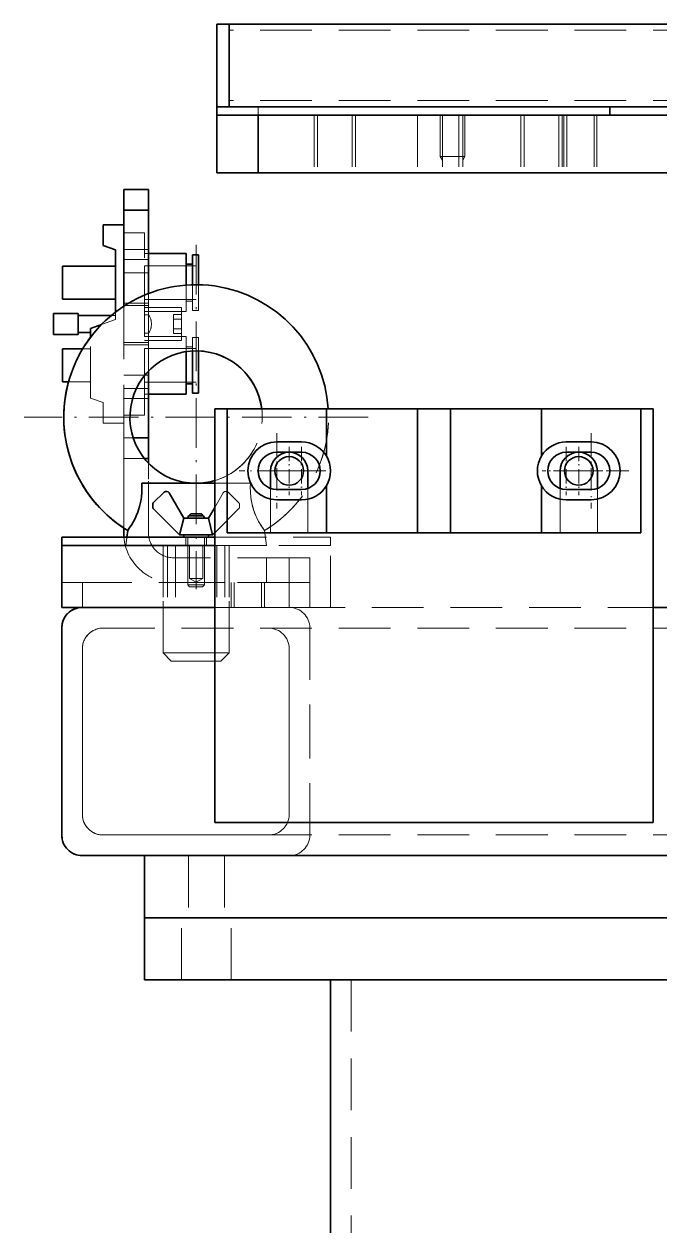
# Model space of a CAD drawing. Header units: millimetres. Extents: x -10155 to 20189, y -25550 to -22580.
# Drawn here: x -9705.3 to -9551.6, y -24887.5 to -24597 of the extents above; entities that cross this region are included whole.
import ezdxf

# ---------------------------------------------------------------- set-up
doc = ezdxf.new("R2010")
doc.units = ezdxf.units.MM
for name, pattern in [('CENTER-HOKUTO', [23, 20, -1, 1, -1]), ('DASHDOT', [18.5, 12, -3, 0.5, -3]), ('HIDDEN-HOKUTO', [3.8, 2.5, -1.3])]:
    doc.linetypes.add(name, pattern=pattern)
doc.layers.add('AM_7', color=2, linetype='CENTER-HOKUTO', lineweight=30)
doc.layers.add('AM_HID', color=1, linetype='HIDDEN-HOKUTO', lineweight=25)

msp = doc.modelspace()

# ---------------------------------------------------------------- linework, layer by layer
at = {"color": 7, "lineweight": 35, "ltscale": 0.075}
for p, q in [((-9658.748, -24597.046), (-9658.748, -24600.046)), ((-9658.748, -24597.046), (-9655.748, -24597.046)), ((-9655.748, -24600.046), (-9655.748, -24597.046)), ((-9655.748, -24597.046), (-9655.748, -24600.046)), ((-9658.748, -24614.046), (-9658.748, -24617.046)), ((-9655.748, -24617.046), (-9655.748, -24614.046)), ((-9655.748, -24614.046), (-9655.748, -24617.046)), ((-9692.248, -24671.595), (-9689.248, -24671.595)), ((-9692.248, -24671.595), (-9689.248, -24671.595)), ((-9692.248, -24671.595), (-9689.248, -24671.595)), ((-9656.248, -24690.046), (-9659.248, -24690.046)), ((-9553.248, -24690.046), (-9556.248, -24690.046))]:
    msp.add_line(p, q, dxfattribs=at)
at = {"color": 7, "lineweight": 35}
for p, q in [((-9505.218, -24597.046), (-9655.748, -24597.046)), ((-9563.748, -24617.046), (-9658.748, -24617.046)), ((-9648.748, -24619.046), (-9242.247, -24619.046)), ((-9563.748, -24617.046), (-9505.218, -24617.046)), ((-9648.748, -24633.046), (-9436.748, -24633.046)), ((-9681.248, -24665.046), (-9681.248, -24642.046)), ((-9675.248, -24662.184), (-9675.248, -24642.046)), ((-9659.248, -24690.046), (-9659.248, -24790.046)), ((-9632.248, -24690.046), (-9656.248, -24690.046)), ((-9656.248, -24720.046), (-9656.248, -24690.046)), ((-9656.248, -24720.046), (-9656.248, -24690.046)), ((-9610.248, -24690.046), (-9632.248, -24690.046)), ((-9610.248, -24720.046), (-9610.248, -24690.046)), ((-9580.248, -24690.046), (-9602.248, -24690.046)), ((-9602.248, -24720.046), (-9602.248, -24690.046)), ((-9556.248, -24690.046), (-9580.248, -24690.046)), ((-9556.248, -24720.046), (-9556.248, -24690.046)), ((-9553.248, -24790.046), (-9553.248, -24690.046)), ((-9696.248, -24721.046), (-9659.248, -24721.046)), ((-9632.248, -24720.046), (-9656.248, -24720.046)), ((-9575.748, -24720.046), (-9636.748, -24720.046)), ((-9610.248, -24720.046), (-9632.248, -24720.046)), ((-9580.248, -24720.046), (-9602.248, -24720.046)), ((-9556.248, -24720.046), (-9580.248, -24720.046)), ((-9659.248, -24723.046), (-9696.248, -24723.046)), ((-9696.248, -24723.046), (-9659.248, -24723.046)), ((-9691.248, -24738.046), (-9659.248, -24738.046)), ((-9553.248, -24738.046), (-9516.248, -24738.046)), ((-9696.248, -24793.046), (-9696.248, -24743.046)), ((-9696.248, -24793.046), (-9696.248, -24743.046)), ((-9696.248, -24743.046), (-9696.248, -24793.046)), ((-9553.248, -24790.046), (-9659.248, -24790.046)), ((-9506.248, -24798.046), (-9676.248, -24798.046)), ((-9676.248, -24813.046), (-9506.248, -24813.046)), ((-9506.248, -24813.046), (-9676.248, -24813.046)), ((-9676.248, -24828.046), (-9506.248, -24828.046)), ((-9631.246, -24828.046), (-9631.246, -24891.046)), ((-9546.246, -24828.046), (-9616.246, -24828.046))]:
    msp.add_line(p, q, dxfattribs=at)
at = {"color": 7, "lineweight": 35, "ltscale": 0.35}
for p, q in [((-9658.748, -24614.046), (-9658.748, -24600.046)), ((-9655.748, -24614.046), (-9655.748, -24600.046)), ((-9655.748, -24614.046), (-9655.748, -24600.046)), ((-9658.748, -24633.046), (-9658.748, -24619.046)), ((-9648.748, -24633.046), (-9648.748, -24619.046))]:
    msp.add_line(p, q, dxfattribs=at)
at = {"color": 7, "lineweight": 35, "ltscale": 0.05}
for p, q in [((-9658.748, -24617.046), (-9658.748, -24619.046)), ((-9563.748, -24617.046), (-9563.748, -24619.046)), ((-9696.248, -24721.046), (-9696.248, -24723.046))]:
    msp.add_line(p, q, dxfattribs=at)
at = {"color": 7, "lineweight": 35, "ltscale": 0.25}
for p, q in [((-9648.748, -24619.046), (-9658.748, -24619.046)), ((-9658.748, -24633.046), (-9648.748, -24633.046))]:
    msp.add_line(p, q, dxfattribs=at)
at = {"color": 7, "lineweight": 35, "ltscale": 0.15}
for p, q in [((-9675.248, -24637.046), (-9681.248, -24637.046)), ((-9675.248, -24642.046), (-9681.248, -24642.046)), ((-9698.248, -24667.045), (-9692.248, -24667.045)), ((-9698.248, -24672.045), (-9692.248, -24672.045)), ((-9698.248, -24672.045), (-9692.248, -24672.045)), ((-9698.248, -24672.045), (-9692.248, -24672.045)), ((-9644.248, -24698.046), (-9638.248, -24698.046)), ((-9574.248, -24698.046), (-9568.248, -24698.046)), ((-9638.248, -24700.546), (-9644.248, -24700.546)), ((-9568.248, -24700.546), (-9574.248, -24700.546)), ((-9644.248, -24709.546), (-9638.248, -24709.546)), ((-9574.248, -24709.546), (-9568.248, -24709.546)), ((-9638.248, -24712.046), (-9644.248, -24712.046)), ((-9568.248, -24712.046), (-9574.248, -24712.046))]:
    msp.add_line(p, q, dxfattribs=at)
at = {"color": 7, "lineweight": 35, "ltscale": 0.125}
for p, q in [((-9681.248, -24637.046), (-9681.248, -24642.046)), ((-9675.248, -24637.046), (-9675.248, -24642.046)), ((-9686.248, -24645.545), (-9681.248, -24645.545)), ((-9686.248, -24650.545), (-9686.248, -24645.545)), ((-9675.248, -24697.046), (-9675.248, -24702.046))]:
    msp.add_line(p, q, dxfattribs=at)
at = {"color": 7, "lineweight": 35, "ltscale": 0.492758}
msp.add_line((-9681.248, -24645.545), (-9681.248, -24665.255), dxfattribs=at)
at = {"color": 7, "lineweight": 35, "ltscale": 0.079797}
msp.add_line((-9683.248, -24651.635), (-9686.248, -24650.545), dxfattribs=at)
at = {"color": 7, "lineweight": 35, "ltscale": 0.375975}
msp.add_line((-9683.248, -24666.674), (-9683.248, -24651.635), dxfattribs=at)
at = {"color": 7, "lineweight": 35, "ltscale": 0.227502}
for p, q in [((-9675.248, -24652.545), (-9666.147, -24652.545)), ((-9675.248, -24686.545), (-9666.147, -24686.545)), ((-9675.248, -24686.545), (-9666.147, -24686.545)), ((-9675.248, -24686.545), (-9666.147, -24686.545)), ((-9675.248, -24686.545), (-9666.147, -24686.545)), ((-9675.248, -24686.545), (-9666.147, -24686.545)), ((-9675.248, -24686.545), (-9666.147, -24686.545)), ((-9675.248, -24686.545), (-9666.147, -24686.545)), ((-9675.248, -24686.545), (-9666.147, -24686.545)), ((-9675.248, -24686.545), (-9666.147, -24686.545)), ((-9675.248, -24686.545), (-9666.147, -24686.545))]:
    msp.add_line(p, q, dxfattribs=at)
at = {"color": 7, "lineweight": 35, "ltscale": 0.175}
for p, q in [((-9666.147, -24659.545), (-9666.147, -24652.545)), ((-9666.147, -24686.545), (-9666.147, -24679.545))]:
    msp.add_line(p, q, dxfattribs=at)
at = {"color": 7, "lineweight": 35, "ltscale": 0.16875}
for p, q in [((-9664.647, -24652.795), (-9664.647, -24659.545)), ((-9663.147, -24659.545), (-9663.147, -24652.795)), ((-9664.647, -24679.545), (-9664.647, -24686.295)), ((-9663.147, -24686.295), (-9663.147, -24679.545))]:
    msp.add_line(p, q, dxfattribs=at)
at = {"color": 7, "lineweight": 35, "ltscale": 0.0375}
for p, q in [((-9664.647, -24652.795), (-9663.147, -24652.795)), ((-9666.147, -24655.045), (-9664.647, -24655.045)), ((-9666.147, -24684.045), (-9664.647, -24684.045)), ((-9666.147, -24684.045), (-9664.647, -24684.045)), ((-9666.147, -24684.045), (-9664.647, -24684.045)), ((-9666.147, -24684.045), (-9664.647, -24684.045)), ((-9666.147, -24684.045), (-9664.647, -24684.045)), ((-9666.147, -24684.045), (-9664.647, -24684.045)), ((-9666.147, -24684.045), (-9664.647, -24684.045)), ((-9666.147, -24684.045), (-9664.647, -24684.045)), ((-9666.147, -24684.045), (-9664.647, -24684.045)), ((-9666.147, -24684.045), (-9664.647, -24684.045)), ((-9664.647, -24686.295), (-9663.147, -24686.295)), ((-9664.647, -24686.295), (-9663.147, -24686.295)), ((-9664.647, -24686.295), (-9663.147, -24686.295)), ((-9664.647, -24686.295), (-9663.147, -24686.295)), ((-9664.647, -24686.295), (-9663.147, -24686.295)), ((-9664.647, -24686.295), (-9663.147, -24686.295)), ((-9664.647, -24686.295), (-9663.147, -24686.295)), ((-9664.647, -24686.295), (-9663.147, -24686.295)), ((-9664.647, -24686.295), (-9663.147, -24686.295)), ((-9664.647, -24686.295), (-9663.147, -24686.295))]:
    msp.add_line(p, q, dxfattribs=at)
at = {"color": 7, "lineweight": 35, "ltscale": 0.1}
for p, q in [((-9696.047, -24659.545), (-9696.047, -24655.545)), ((-9696.047, -24663.545), (-9696.047, -24659.545)), ((-9696.047, -24679.545), (-9696.047, -24675.545)), ((-9696.047, -24683.545), (-9696.047, -24679.545))]:
    msp.add_line(p, q, dxfattribs=at)
at = {"color": 7, "lineweight": 35, "ltscale": 0.319995}
for p, q in [((-9696.047, -24655.545), (-9683.248, -24655.545)), ((-9696.047, -24663.545), (-9683.248, -24663.545)), ((-9696.047, -24663.545), (-9683.248, -24663.545)), ((-9696.047, -24663.545), (-9683.248, -24663.545)), ((-9696.047, -24663.545), (-9683.248, -24663.545)), ((-9696.047, -24663.545), (-9683.248, -24663.545)), ((-9696.047, -24663.545), (-9683.248, -24663.545)), ((-9696.047, -24663.545), (-9683.248, -24663.545)), ((-9696.047, -24663.545), (-9683.248, -24663.545)), ((-9696.047, -24663.545), (-9683.248, -24663.545)), ((-9696.047, -24663.545), (-9683.248, -24663.545))]:
    msp.add_line(p, q, dxfattribs=at)
at = {"color": 7, "lineweight": 35, "ltscale": 0.014786}
msp.add_line((-9666.147, -24660.136), (-9666.147, -24659.545), dxfattribs=at)
at = {"color": 7, "lineweight": 35, "ltscale": 0.012849}
msp.add_line((-9664.647, -24659.545), (-9664.647, -24660.059), dxfattribs=at)
at = {"color": 7, "lineweight": 35, "ltscale": 0.012672}
msp.add_line((-9663.147, -24660.052), (-9663.147, -24659.545), dxfattribs=at)
at = {"color": 7, "lineweight": 35, "ltscale": 0.008105}
msp.add_line((-9680.923, -24665.046), (-9681.248, -24665.046), dxfattribs=at)
at = {"color": 7, "lineweight": 35, "ltscale": 0.005209}
msp.add_line((-9681.248, -24665.255), (-9681.248, -24665.046), dxfattribs=at)
at = {"color": 7, "lineweight": 35, "ltscale": 0.0625}
for p, q in [((-9698.248, -24669.545), (-9698.248, -24667.045)), ((-9692.248, -24667.045), (-9692.248, -24669.545)), ((-9698.248, -24672.045), (-9698.248, -24669.545)), ((-9692.248, -24669.545), (-9692.248, -24672.045))]:
    msp.add_line(p, q, dxfattribs=at)
at = {"color": 7, "lineweight": 35, "ltscale": 0.199402}
msp.add_line((-9692.248, -24667.495), (-9684.271, -24667.495), dxfattribs=at)
at = {"color": 7, "lineweight": 35, "ltscale": 0.069341}
msp.add_line((-9689.248, -24670.635), (-9686.641, -24669.688), dxfattribs=at)
at = {"color": 7, "lineweight": 35, "ltscale": 0.051967}
msp.add_line((-9689.248, -24672.713), (-9689.248, -24670.635), dxfattribs=at)
at = {"color": 7, "lineweight": 35, "ltscale": 0.12207}
msp.add_line((-9696.047, -24675.545), (-9691.165, -24675.545), dxfattribs=at)
at = {"color": 7, "lineweight": 35, "ltscale": 0.082941}
msp.add_line((-9666.147, -24679.545), (-9666.147, -24676.227), dxfattribs=at)
at = {"color": 7, "lineweight": 35, "ltscale": 0.086835}
msp.add_line((-9664.647, -24676.071), (-9664.647, -24679.545), dxfattribs=at)
at = {"color": 7, "lineweight": 35, "ltscale": 0.087187}
msp.add_line((-9663.147, -24679.545), (-9663.147, -24676.057), dxfattribs=at)
at = {"color": 7, "lineweight": 35, "ltscale": 0.036255}
msp.add_line((-9696.047, -24683.545), (-9694.597, -24683.545), dxfattribs=at)
msp.add_line((-9696.047, -24683.545), (-9694.597, -24683.545), dxfattribs=at)
msp.add_line((-9696.047, -24683.545), (-9694.597, -24683.545), dxfattribs=at)
msp.add_line((-9696.047, -24683.545), (-9694.597, -24683.545), dxfattribs=at)
msp.add_line((-9696.047, -24683.545), (-9694.597, -24683.545), dxfattribs=at)
msp.add_line((-9696.047, -24683.545), (-9694.597, -24683.545), dxfattribs=at)
msp.add_line((-9696.047, -24683.545), (-9694.597, -24683.545), dxfattribs=at)
msp.add_line((-9696.047, -24683.545), (-9694.597, -24683.545), dxfattribs=at)
msp.add_line((-9696.047, -24683.545), (-9694.597, -24683.545), dxfattribs=at)
msp.add_line((-9696.047, -24683.545), (-9694.597, -24683.545), dxfattribs=at)
at = {"color": 7, "lineweight": 35, "ltscale": 0.403114}
msp.add_line((-9675.248, -24697.046), (-9675.248, -24680.922), dxfattribs=at)
at = {"color": 7, "lineweight": 35, "ltscale": 0.28486}
for p, q in [((-9632.248, -24701.441), (-9632.248, -24690.046)), ((-9580.248, -24701.441), (-9580.248, -24690.046))]:
    msp.add_line(p, q, dxfattribs=at)
at = {"color": 7, "lineweight": 35, "ltscale": 0.2}
for p, q in [((-9602.248, -24690.046), (-9610.248, -24690.046)), ((-9602.248, -24720.046), (-9610.248, -24720.046))]:
    msp.add_line(p, q, dxfattribs=at)
at = {"color": 7, "lineweight": 35, "ltscale": 0.092456}
msp.add_line((-9675.248, -24697.046), (-9678.946, -24697.046), dxfattribs=at)
at = {"color": 7, "lineweight": 35, "ltscale": 0.024731}
msp.add_line((-9675.248, -24702.046), (-9676.237, -24702.046), dxfattribs=at)
at = {"color": 7, "lineweight": 35, "ltscale": 0.028101}
msp.add_line((-9675.248, -24702.046), (-9675.248, -24703.17), dxfattribs=at)
at = {"color": 7, "lineweight": 35, "ltscale": 0.106065}
for p, q in [((-9645.748, -24705.046), (-9645.748, -24709.289)), ((-9636.748, -24709.289), (-9636.748, -24705.046)), ((-9575.748, -24705.046), (-9575.748, -24709.289)), ((-9566.748, -24709.289), (-9566.748, -24705.046))]:
    msp.add_line(p, q, dxfattribs=at)
at = {"color": 7, "lineweight": 35, "ltscale": 0.440344}
msp.add_line((-9676.861, -24708.046), (-9659.248, -24708.046), dxfattribs=at)
at = {"color": 7, "lineweight": 35, "ltscale": 0.284862}
for p, q in [((-9632.248, -24720.046), (-9632.248, -24708.652)), ((-9580.248, -24720.046), (-9580.248, -24708.652))]:
    msp.add_line(p, q, dxfattribs=at)
at = {"color": 7, "lineweight": 35, "ltscale": 0.091551}
msp.add_line((-9671.501, -24710.207), (-9674.093, -24712.794), dxfattribs=at)
at = {"color": 7, "lineweight": 35, "ltscale": 0.007141}
msp.add_line((-9670.827, -24710.046), (-9671.113, -24710.046), dxfattribs=at)
at = {"color": 7, "lineweight": 35, "ltscale": 0.177303}
msp.add_line((-9666.748, -24716.496), (-9670.293, -24710.354), dxfattribs=at)
at = {"color": 7, "lineweight": 35, "ltscale": 0.015341}
msp.add_line((-9674.248, -24713.165), (-9674.248, -24713.779), dxfattribs=at)
at = {"color": 7, "lineweight": 35, "ltscale": 0.224373}
msp.add_line((-9674.094, -24714.15), (-9667.748, -24720.496), dxfattribs=at)
at = {"color": 7, "lineweight": 35, "ltscale": 0.052502}
msp.add_line((-9662.697, -24715.396), (-9664.797, -24715.396), dxfattribs=at)
at = {"color": 7, "lineweight": 35, "ltscale": 0.075001}
msp.add_line((-9659.248, -24713.898), (-9660.748, -24716.496), dxfattribs=at)
at = {"color": 7, "lineweight": 35, "ltscale": 0.103119}
for p, q in [((-9666.721, -24716.496), (-9667.727, -24720.496)), ((-9659.768, -24720.496), (-9660.774, -24716.496))]:
    msp.add_line(p, q, dxfattribs=at)
at = {"color": 7, "lineweight": 35, "ltscale": 0.000671387}
for p, q in [((-9666.721, -24716.496), (-9666.748, -24716.496)), ((-9660.748, -24716.496), (-9660.774, -24716.496))]:
    msp.add_line(p, q, dxfattribs=at)
at = {"color": 7, "lineweight": 35, "ltscale": 0.148657}
msp.add_line((-9660.774, -24716.496), (-9666.721, -24716.496), dxfattribs=at)
at = {"color": 7, "lineweight": 35, "ltscale": 0.014632}
msp.add_line((-9665.547, -24715.946), (-9665.748, -24716.496), dxfattribs=at)
msp.add_line((-9665.547, -24715.946), (-9665.748, -24716.496), dxfattribs=at)
at = {"color": 7, "lineweight": 35, "ltscale": 0.090002}
msp.add_line((-9661.947, -24715.946), (-9665.547, -24715.946), dxfattribs=at)
at = {"color": 7, "lineweight": 35, "ltscale": 0.014628}
msp.add_line((-9661.748, -24716.496), (-9661.947, -24715.946), dxfattribs=at)
at = {"color": 7, "lineweight": 35, "ltscale": 0.030246}
msp.add_line((-9681.248, -24718.836), (-9681.248, -24720.046), dxfattribs=at)
at = {"color": 7, "lineweight": 35, "ltscale": 0.040219}
msp.add_line((-9680.268, -24719.452), (-9680.481, -24721.046), dxfattribs=at)
at = {"color": 7, "lineweight": 35, "ltscale": 0.000500488}
for p, q in [((-9667.748, -24720.496), (-9667.727, -24720.496)), ((-9659.768, -24720.496), (-9659.748, -24720.496))]:
    msp.add_line(p, q, dxfattribs=at)
at = {"color": 7, "lineweight": 35, "ltscale": 0.198999}
msp.add_line((-9659.768, -24720.496), (-9667.727, -24720.496), dxfattribs=at)
at = {"color": 7, "lineweight": 35, "ltscale": 0.01375}
for p, q in [((-9666.748, -24721.046), (-9666.748, -24720.496)), ((-9666.748, -24721.046), (-9666.748, -24720.496)), ((-9660.748, -24720.496), (-9660.748, -24721.046))]:
    msp.add_line(p, q, dxfattribs=at)
at = {"color": 7, "lineweight": 35, "ltscale": 0.017678}
msp.add_line((-9659.748, -24720.496), (-9659.248, -24719.996), dxfattribs=at)
at = {"color": 7, "lineweight": 35, "ltscale": 0.2625}
for p, q in [((-9645.748, -24720.046), (-9656.248, -24720.046)), ((-9556.248, -24720.046), (-9566.748, -24720.046))]:
    msp.add_line(p, q, dxfattribs=at)
at = {"color": 7, "lineweight": 35, "ltscale": 0.375}
for p, q in [((-9696.248, -24738.046), (-9696.248, -24723.046)), ((-9691.248, -24798.046), (-9676.248, -24798.046)), ((-9676.248, -24798.046), (-9691.248, -24798.046)), ((-9676.248, -24813.046), (-9676.248, -24798.046)), ((-9676.248, -24828.046), (-9676.248, -24813.046))]:
    msp.add_line(p, q, dxfattribs=at)
at = {"color": 7, "lineweight": 35, "ltscale": 0.124854}
msp.add_line((-9691.253, -24738.046), (-9696.248, -24738.046), dxfattribs=at)
at = {"color": 7, "lineweight": 35, "ltscale": 0.109839}
msp.add_line((-9631.246, -24828.046), (-9626.852, -24828.046), dxfattribs=at)
at = {"color": 7, "lineweight": 35, "ltscale": 0.265161}
msp.add_line((-9626.852, -24828.046), (-9616.246, -24828.046), dxfattribs=at)
at = {"color": 7, "lineweight": 35}
msp.add_lwpolyline([(-9680.268, -24719.452), (-9679.899, -24718.932), (-9679.278, -24717.973), (-9678.853, -24717.241), (-9678.437, -24716.434), (-9678.207, -24715.935), (-9677.846, -24715.049), (-9677.651, -24714.495), (-9677.394, -24713.625), (-9677.121, -24712.393), (-9676.972, -24711.386), (-9676.87, -24710.169), (-9676.842, -24708.963), (-9676.861, -24708.046)], dxfattribs=at)
for centre in [(-9641.248, -24705.046), (-9571.248, -24705.046)]:
    msp.add_circle(centre, 3.456, dxfattribs=at)
for centre, radius, start, end in [((-9663.748, -24692.046), 32, 3.58303, 238.9174), ((-9663.748, -24692.046), 32, 142.83212, 148.9576), ((-9663.748, -24692.046), 16, 7.18016, 269.93326), ((-9663.748, -24692.046), 16, 7.18234, 87.85062), ((-9663.748, -24692.046), 32, 164.59309, 236.84747), ((-9644.248, -24705.046), 7, 90, 270), ((-9638.248, -24705.046), 7, 31.00272, 90), ((-9574.248, -24705.046), 7, 90, 148.99728), ((-9568.248, -24705.046), 7, 270, 90), ((-9644.248, -24705.046), 4.5, 90, 270), ((-9641.248, -24705.046), 4.5, 360, 179.99999), ((-9638.248, -24705.046), 4.5, 270, 90), ((-9574.248, -24705.046), 4.5, 90, 270), ((-9571.248, -24705.046), 4.5, 360, 179.99999), ((-9568.248, -24705.046), 4.5, 270, 90), ((-9638.248, -24705.046), 7, 328.99728, 31.00272), ((-9574.248, -24705.046), 7, 148.99728, 211.00272), ((-9663.748, -24692.046), 16, 270.06673, 286.33513), ((-9638.248, -24705.046), 7, 270, 328.99728), ((-9574.248, -24705.046), 7, 211.00272, 270), ((-9673.723, -24713.165), 0.525, 134.93846, 180.00001), ((-9671.113, -24710.596), 0.55, 90, 134.93846), ((-9670.827, -24710.662), 0.616, 30, 90), ((-9673.723, -24713.779), 0.525, 179.99999, 225), ((-9664.797, -24715.946), 0.55, 90, 179.99999), ((-9662.697, -24715.946), 0.55, 0, 90), ((-9669.248, -24720.046), 12, 179.99999, 184.77838), ((-9691.248, -24743.046), 5, 90.00001, 179.99999), ((-9691.248, -24743.046), 5, 89.99999, 179.99999), ((-9691.248, -24743.046), 5, 136.97163, 179.99976), ((-9691.248, -24793.046), 5, 180.00002, 269.99997), ((-9691.248, -24793.046), 5, 179.99999, 270), ((-9691.248, -24793.046), 5, 179.99977, 270.00001)]:
    msp.add_arc(centre, radius, start, end, dxfattribs=at)
at = {"layer": 'AM_7', "color": 2, "linetype": 'DASHDOT', "lineweight": 13}
for p, q in [((-9663.748, -24650.446), (-9663.748, -24733.646)), ((-9622.147, -24692.046), (-9705.348, -24692.046))]:
    msp.add_line(p, q, dxfattribs=at)
at = {"layer": 'AM_7', "color": 2, "linetype": 'DASHDOT', "lineweight": 13, "ltscale": 0.455}
for p, q in [((-9644.248, -24695.946), (-9644.248, -24714.146)), ((-9568.248, -24695.946), (-9568.248, -24714.146))]:
    msp.add_line(p, q, dxfattribs=at)
at = {"layer": 'AM_7', "color": 2, "linetype": 'DASHDOT', "lineweight": 13, "ltscale": 0.2925}
for p, q in [((-9641.248, -24699.196), (-9641.248, -24710.896)), ((-9638.248, -24699.196), (-9638.248, -24710.896)), ((-9574.248, -24699.196), (-9574.248, -24710.896)), ((-9571.248, -24699.196), (-9571.248, -24710.896))]:
    msp.add_line(p, q, dxfattribs=at)
at = {"layer": 'AM_7', "color": 2, "linetype": 'DASHDOT', "lineweight": 13, "ltscale": 0.455005}
for p, q in [((-9635.147, -24705.046), (-9653.348, -24705.046)), ((-9559.147, -24705.046), (-9577.348, -24705.046))]:
    msp.add_line(p, q, dxfattribs=at)
at = {"layer": 'AM_7', "color": 2, "linetype": 'DASHDOT', "lineweight": 13, "ltscale": 0.292505}
for p, q in [((-9635.397, -24705.046), (-9647.098, -24705.046)), ((-9632.397, -24705.046), (-9644.098, -24705.046)), ((-9568.397, -24705.046), (-9580.098, -24705.046)), ((-9565.397, -24705.046), (-9577.098, -24705.046))]:
    msp.add_line(p, q, dxfattribs=at)
at = {"layer": 'AM_HID', "color": 1, "lineweight": 13, "ltscale": 5}
for p, q in [((-8666.748, -24598.546), (-9655.748, -24598.546)), ((-8666.748, -24615.546), (-9655.748, -24615.546)), ((-9658.748, -24617.046), (-9655.748, -24617.046)), ((-9563.748, -24617.046), (-9655.748, -24617.046)), ((-9648.748, -24617.046), (-9648.748, -24633.046)), ((-9635.218, -24619.046), (-9635.218, -24633.046)), ((-9635.218, -24619.046), (-9635.218, -24633.046)), ((-9634.406, -24619.046), (-9634.406, -24633.046)), ((-9634.406, -24619.046), (-9634.406, -24633.046)), ((-9626.03, -24619.046), (-9626.03, -24633.046)), ((-9626.03, -24619.046), (-9626.03, -24633.046)), ((-9625.218, -24619.046), (-9625.218, -24633.046)), ((-9625.218, -24619.046), (-9625.218, -24633.046)), ((-9610.218, -24619.046), (-9610.218, -24633.046)), ((-9610.218, -24619.046), (-9610.218, -24633.046)), ((-9604.748, -24619.046), (-9604.748, -24629.046)), ((-9604.748, -24619.046), (-9604.748, -24629.046)), ((-9604.206, -24619.046), (-9604.206, -24633.046)), ((-9604.206, -24619.046), (-9604.206, -24633.046)), ((-9600.218, -24619.046), (-9600.218, -24633.046)), ((-9600.218, -24619.046), (-9600.218, -24633.046)), ((-9599.289, -24619.046), (-9599.289, -24633.046)), ((-9599.289, -24619.046), (-9599.289, -24633.046)), ((-9598.748, -24619.046), (-9598.748, -24629.046)), ((-9598.748, -24619.046), (-9598.748, -24629.046)), ((-9585.218, -24619.046), (-9585.218, -24633.046)), ((-9585.218, -24619.046), (-9585.218, -24633.046)), ((-9584.406, -24619.046), (-9584.406, -24633.046)), ((-9584.406, -24619.046), (-9584.406, -24633.046)), ((-9576.03, -24619.046), (-9576.03, -24633.046)), ((-9576.03, -24619.046), (-9576.03, -24633.046)), ((-9575.218, -24619.046), (-9575.218, -24633.046)), ((-9575.218, -24619.046), (-9575.218, -24633.046)), ((-9574.839, -24619.046), (-9574.839, -24633.046)), ((-9574.839, -24619.046), (-9574.839, -24633.046)), ((-9574.163, -24619.046), (-9574.163, -24633.046)), ((-9574.163, -24619.046), (-9574.163, -24633.046)), ((-9567.516, -24619.046), (-9567.516, -24633.046)), ((-9567.516, -24619.046), (-9567.516, -24633.046)), ((-9566.839, -24619.046), (-9566.839, -24633.046)), ((-9566.839, -24619.046), (-9566.839, -24633.046)), ((-9563.748, -24619.046), (-9498.748, -24619.046)), ((-9604.206, -24629.984), (-9604.748, -24629.046)), ((-9604.748, -24629.046), (-9599.115, -24629.046)), ((-9604.206, -24629.984), (-9604.748, -24629.046)), ((-9604.38, -24629.046), (-9598.748, -24629.046)), ((-9599.289, -24629.984), (-9598.748, -24629.046)), ((-9599.289, -24629.984), (-9598.748, -24629.046)), ((-9681.248, -24642.046), (-9675.248, -24642.046)), ((-9676.248, -24647.545), (-9681.248, -24647.545)), ((-9676.248, -24691.545), (-9676.248, -24647.545)), ((-9675.248, -24651.546), (-9681.248, -24651.546)), ((-9681.248, -24653.925), (-9675.248, -24653.925)), ((-9681.248, -24653.925), (-9675.248, -24653.925)), ((-9676.248, -24652.545), (-9675.248, -24652.545)), ((-9676.248, -24652.545), (-9666.147, -24652.545)), ((-9676.248, -24652.545), (-9666.147, -24652.545)), ((-9676.248, -24652.545), (-9666.147, -24652.545)), ((-9676.248, -24652.545), (-9666.147, -24652.545)), ((-9676.248, -24652.545), (-9666.147, -24652.545)), ((-9676.248, -24652.545), (-9666.147, -24652.545)), ((-9676.248, -24652.545), (-9666.147, -24652.545)), ((-9676.248, -24652.545), (-9666.147, -24652.545)), ((-9676.248, -24652.545), (-9666.147, -24652.545)), ((-9664.647, -24652.795), (-9663.147, -24652.795)), ((-9664.647, -24652.795), (-9663.147, -24652.795)), ((-9664.647, -24652.795), (-9663.147, -24652.795)), ((-9664.647, -24652.795), (-9663.147, -24652.795)), ((-9664.647, -24652.795), (-9663.147, -24652.795)), ((-9664.647, -24652.795), (-9663.147, -24652.795)), ((-9664.647, -24652.795), (-9663.147, -24652.795)), ((-9664.647, -24652.795), (-9663.147, -24652.795)), ((-9664.647, -24652.795), (-9663.147, -24652.795)), ((-9696.047, -24655.545), (-9683.248, -24655.545)), ((-9696.047, -24655.545), (-9683.248, -24655.545)), ((-9696.047, -24655.545), (-9683.248, -24655.545)), ((-9696.047, -24655.545), (-9683.248, -24655.545)), ((-9696.047, -24655.545), (-9683.248, -24655.545)), ((-9696.047, -24655.545), (-9683.248, -24655.545)), ((-9696.047, -24655.545), (-9683.248, -24655.545)), ((-9696.047, -24655.545), (-9683.248, -24655.545)), ((-9696.047, -24655.545), (-9683.248, -24655.545)), ((-9681.248, -24657.167), (-9675.248, -24657.167)), ((-9681.248, -24657.167), (-9675.248, -24657.167)), ((-9676.248, -24659.545), (-9676.248, -24655.48)), ((-9676.248, -24655.48), (-9663.147, -24655.48)), ((-9676.248, -24655.48), (-9663.147, -24655.48)), ((-9676.248, -24655.48), (-9663.147, -24655.48)), ((-9676.248, -24655.48), (-9663.147, -24655.48)), ((-9676.248, -24655.48), (-9663.147, -24655.48)), ((-9676.248, -24655.48), (-9663.147, -24655.48)), ((-9676.248, -24655.48), (-9663.147, -24655.48)), ((-9676.248, -24655.48), (-9663.147, -24655.48)), ((-9676.248, -24655.48), (-9663.147, -24655.48)), ((-9676.248, -24655.48), (-9663.147, -24655.48)), ((-9666.147, -24655.045), (-9664.647, -24655.045)), ((-9666.147, -24655.045), (-9664.647, -24655.045)), ((-9666.147, -24655.045), (-9664.647, -24655.045)), ((-9666.147, -24655.045), (-9664.647, -24655.045)), ((-9666.147, -24655.045), (-9664.647, -24655.045)), ((-9666.147, -24655.045), (-9664.647, -24655.045)), ((-9666.147, -24655.045), (-9664.647, -24655.045)), ((-9666.147, -24655.045), (-9664.647, -24655.045)), ((-9666.147, -24655.045), (-9664.647, -24655.045)), ((-9676.248, -24663.61), (-9676.248, -24659.545)), ((-9666.147, -24666.545), (-9666.147, -24660.136)), ((-9664.647, -24660.059), (-9664.647, -24666.295)), ((-9663.147, -24666.295), (-9663.147, -24660.052)), ((-9675.248, -24665.046), (-9675.248, -24662.184)), ((-9681.248, -24664.546), (-9675.248, -24664.546)), ((-9681.248, -24664.546), (-9675.248, -24664.546)), ((-9681.248, -24665.255), (-9681.248, -24693.545)), ((-9681.248, -24674.046), (-9681.248, -24665.255)), ((-9675.248, -24665.046), (-9680.923, -24665.046)), ((-9676.248, -24663.61), (-9663.147, -24663.61)), ((-9676.248, -24663.61), (-9663.147, -24663.61)), ((-9676.248, -24663.61), (-9663.147, -24663.61)), ((-9676.248, -24663.61), (-9663.147, -24663.61)), ((-9676.248, -24663.61), (-9663.147, -24663.61)), ((-9676.248, -24663.61), (-9663.147, -24663.61)), ((-9676.248, -24663.61), (-9663.147, -24663.61)), ((-9676.248, -24663.61), (-9663.147, -24663.61)), ((-9676.248, -24663.61), (-9663.147, -24663.61)), ((-9676.248, -24663.61), (-9663.147, -24663.61)), ((-9676.248, -24665.545), (-9667.248, -24665.545)), ((-9676.248, -24665.545), (-9667.248, -24665.545)), ((-9676.248, -24665.545), (-9667.248, -24665.545)), ((-9675.248, -24674.046), (-9675.248, -24665.046)), ((-9667.248, -24669.545), (-9667.248, -24665.545)), ((-9666.147, -24664.045), (-9664.647, -24664.045)), ((-9666.147, -24664.045), (-9664.647, -24664.045)), ((-9666.147, -24664.045), (-9664.647, -24664.045)), ((-9666.147, -24664.045), (-9664.647, -24664.045)), ((-9666.147, -24664.045), (-9664.647, -24664.045)), ((-9666.147, -24664.045), (-9664.647, -24664.045)), ((-9666.147, -24664.045), (-9664.647, -24664.045)), ((-9666.147, -24664.045), (-9664.647, -24664.045)), ((-9666.147, -24664.045), (-9664.647, -24664.045)), ((-9666.147, -24664.045), (-9664.647, -24664.045)), ((-9664.647, -24666.295), (-9663.147, -24666.295)), ((-9664.647, -24666.295), (-9663.147, -24666.295)), ((-9664.647, -24666.295), (-9663.147, -24666.295)), ((-9664.647, -24666.295), (-9663.147, -24666.295)), ((-9664.647, -24666.295), (-9663.147, -24666.295)), ((-9664.647, -24666.295), (-9663.147, -24666.295)), ((-9664.647, -24666.295), (-9663.147, -24666.295)), ((-9664.647, -24666.295), (-9663.147, -24666.295)), ((-9664.647, -24666.295), (-9663.147, -24666.295)), ((-9664.647, -24666.295), (-9663.147, -24666.295)), ((-9698.248, -24667.045), (-9692.248, -24667.045)), ((-9698.248, -24667.045), (-9692.248, -24667.045)), ((-9692.248, -24667.495), (-9683.248, -24667.495)), ((-9692.248, -24667.495), (-9683.248, -24667.495)), ((-9686.641, -24669.688), (-9683.248, -24668.455)), ((-9684.271, -24667.495), (-9683.248, -24667.495)), ((-9683.248, -24668.455), (-9683.248, -24666.674)), ((-9676.248, -24666.545), (-9666.147, -24666.545)), ((-9676.248, -24666.545), (-9666.147, -24666.545)), ((-9676.248, -24666.545), (-9666.147, -24666.545)), ((-9676.248, -24666.545), (-9666.147, -24666.545)), ((-9676.248, -24666.545), (-9666.147, -24666.545)), ((-9676.248, -24666.545), (-9666.147, -24666.545)), ((-9676.248, -24666.545), (-9666.147, -24666.545)), ((-9676.248, -24666.545), (-9666.147, -24666.545)), ((-9676.248, -24666.545), (-9666.147, -24666.545)), ((-9676.248, -24666.545), (-9666.147, -24666.545)), ((-9675.24, -24667.295), (-9676.248, -24667.295)), ((-9675.24, -24667.295), (-9676.248, -24667.295)), ((-9675.24, -24667.295), (-9676.248, -24667.295)), ((-9675.24, -24667.295), (-9676.248, -24667.295)), ((-9675.24, -24667.295), (-9675.24, -24669.545)), ((-9675.24, -24667.295), (-9675.24, -24669.545)), ((-9675.24, -24667.295), (-9675.24, -24669.545)), ((-9675.24, -24667.295), (-9675.24, -24669.545)), ((-9667.248, -24667.235), (-9669.248, -24667.235)), ((-9667.248, -24667.235), (-9669.248, -24667.235)), ((-9669.248, -24668.39), (-9669.248, -24667.235)), ((-9667.248, -24667.235), (-9669.248, -24667.235)), ((-9667.248, -24668.39), (-9669.248, -24668.39)), ((-9667.248, -24668.39), (-9669.248, -24668.39)), ((-9667.248, -24668.39), (-9669.248, -24668.39)), ((-9667.248, -24668.39), (-9669.248, -24668.39)), ((-9669.248, -24670.7), (-9669.248, -24668.39)), ((-9667.248, -24668.39), (-9669.248, -24668.39)), ((-9667.248, -24668.39), (-9669.248, -24668.39)), ((-9675.24, -24671.795), (-9676.248, -24671.795)), ((-9675.24, -24671.795), (-9676.248, -24671.795)), ((-9675.24, -24671.795), (-9676.248, -24671.795)), ((-9675.24, -24671.795), (-9676.248, -24671.795)), ((-9675.24, -24671.794), (-9675.24, -24669.545)), ((-9675.24, -24671.794), (-9675.24, -24669.545)), ((-9675.24, -24671.794), (-9675.24, -24669.545)), ((-9675.24, -24671.794), (-9675.24, -24669.545)), ((-9667.248, -24670.7), (-9669.248, -24670.7)), ((-9667.248, -24670.7), (-9669.248, -24670.7)), ((-9667.248, -24670.7), (-9669.248, -24670.7)), ((-9667.248, -24670.7), (-9669.248, -24670.7)), ((-9669.248, -24671.854), (-9669.248, -24670.7)), ((-9667.248, -24670.7), (-9669.248, -24670.7)), ((-9667.248, -24670.7), (-9669.248, -24670.7)), ((-9667.248, -24671.854), (-9669.248, -24671.854)), ((-9667.248, -24671.854), (-9669.248, -24671.854)), ((-9667.248, -24671.854), (-9669.248, -24671.854)), ((-9667.248, -24673.545), (-9667.248, -24669.545)), ((-9689.248, -24687.455), (-9689.248, -24672.713)), ((-9675.248, -24674.046), (-9681.248, -24674.046)), ((-9681.248, -24697.046), (-9681.248, -24674.046)), ((-9681.248, -24674.546), (-9675.248, -24674.546)), ((-9681.248, -24674.546), (-9675.248, -24674.546)), ((-9676.248, -24672.545), (-9666.147, -24672.545)), ((-9676.248, -24672.545), (-9666.147, -24672.545)), ((-9676.248, -24672.545), (-9666.147, -24672.545)), ((-9676.248, -24672.545), (-9666.147, -24672.545)), ((-9676.248, -24672.545), (-9666.147, -24672.545)), ((-9676.248, -24672.545), (-9666.147, -24672.545)), ((-9676.248, -24672.545), (-9666.147, -24672.545)), ((-9676.248, -24672.545), (-9666.147, -24672.545)), ((-9676.248, -24672.545), (-9666.147, -24672.545)), ((-9676.248, -24672.545), (-9666.147, -24672.545)), ((-9676.248, -24673.545), (-9667.248, -24673.545)), ((-9676.248, -24673.545), (-9667.248, -24673.545)), ((-9676.248, -24673.545), (-9667.248, -24673.545)), ((-9675.248, -24680.922), (-9675.248, -24674.046)), ((-9666.147, -24676.227), (-9666.147, -24672.545)), ((-9666.147, -24675.045), (-9664.647, -24675.045)), ((-9666.147, -24675.045), (-9664.647, -24675.045)), ((-9666.147, -24675.045), (-9664.647, -24675.045)), ((-9666.147, -24675.045), (-9664.647, -24675.045)), ((-9666.147, -24675.045), (-9664.647, -24675.045)), ((-9666.147, -24675.045), (-9664.647, -24675.045)), ((-9666.147, -24675.045), (-9664.647, -24675.045)), ((-9666.147, -24675.045), (-9664.647, -24675.045)), ((-9666.147, -24675.045), (-9664.647, -24675.045)), ((-9666.147, -24675.045), (-9664.647, -24675.045)), ((-9664.647, -24672.795), (-9664.647, -24676.071)), ((-9664.647, -24672.795), (-9663.147, -24672.795)), ((-9664.647, -24672.795), (-9663.147, -24672.795)), ((-9664.647, -24672.795), (-9663.147, -24672.795)), ((-9664.647, -24672.795), (-9663.147, -24672.795)), ((-9664.647, -24672.795), (-9663.147, -24672.795)), ((-9664.647, -24672.795), (-9663.147, -24672.795)), ((-9664.647, -24672.795), (-9663.147, -24672.795)), ((-9664.647, -24672.795), (-9663.147, -24672.795)), ((-9664.647, -24672.795), (-9663.147, -24672.795)), ((-9664.647, -24672.795), (-9663.147, -24672.795)), ((-9663.147, -24676.057), (-9663.147, -24672.795)), ((-9696.047, -24675.545), (-9689.248, -24675.545)), ((-9696.047, -24675.545), (-9689.248, -24675.545)), ((-9696.047, -24675.545), (-9689.248, -24675.545)), ((-9696.047, -24675.545), (-9689.248, -24675.545)), ((-9696.047, -24675.545), (-9689.248, -24675.545)), ((-9696.047, -24675.545), (-9689.248, -24675.545)), ((-9696.047, -24675.545), (-9689.248, -24675.545)), ((-9696.047, -24675.545), (-9689.248, -24675.545)), ((-9696.047, -24675.545), (-9689.248, -24675.545)), ((-9691.165, -24675.545), (-9689.248, -24675.545)), ((-9676.248, -24679.545), (-9676.248, -24675.48)), ((-9676.248, -24675.48), (-9663.147, -24675.48)), ((-9676.248, -24675.48), (-9663.147, -24675.48)), ((-9676.248, -24675.48), (-9663.147, -24675.48)), ((-9676.248, -24675.48), (-9663.147, -24675.48)), ((-9676.248, -24675.48), (-9663.147, -24675.48)), ((-9676.248, -24675.48), (-9663.147, -24675.48)), ((-9676.248, -24675.48), (-9663.147, -24675.48)), ((-9676.248, -24675.48), (-9663.147, -24675.48)), ((-9676.248, -24675.48), (-9663.147, -24675.48)), ((-9676.248, -24675.48), (-9663.147, -24675.48)), ((-9676.248, -24683.61), (-9676.248, -24679.545)), ((-9694.597, -24683.545), (-9689.248, -24683.545)), ((-9694.597, -24683.545), (-9689.248, -24683.545)), ((-9694.597, -24683.545), (-9689.248, -24683.545)), ((-9694.597, -24683.545), (-9689.248, -24683.545)), ((-9694.597, -24683.545), (-9689.248, -24683.545)), ((-9694.597, -24683.545), (-9689.248, -24683.545)), ((-9694.597, -24683.545), (-9689.248, -24683.545)), ((-9694.597, -24683.545), (-9689.248, -24683.545)), ((-9694.597, -24683.545), (-9689.248, -24683.545)), ((-9694.597, -24683.545), (-9689.248, -24683.545)), ((-9681.248, -24681.925), (-9675.248, -24681.925)), ((-9681.248, -24681.925), (-9675.248, -24681.925)), ((-9676.248, -24683.61), (-9663.147, -24683.61)), ((-9676.248, -24683.61), (-9663.147, -24683.61)), ((-9676.248, -24683.61), (-9663.147, -24683.61)), ((-9676.248, -24683.61), (-9663.147, -24683.61)), ((-9676.248, -24683.61), (-9663.147, -24683.61)), ((-9676.248, -24683.61), (-9663.147, -24683.61)), ((-9676.248, -24683.61), (-9663.147, -24683.61)), ((-9676.248, -24683.61), (-9663.147, -24683.61)), ((-9676.248, -24683.61), (-9663.147, -24683.61)), ((-9676.248, -24683.61), (-9663.147, -24683.61)), ((-9681.248, -24685.167), (-9675.248, -24685.167)), ((-9681.248, -24685.167), (-9675.248, -24685.167)), ((-9676.248, -24686.545), (-9675.248, -24686.545)), ((-9676.248, -24686.545), (-9675.248, -24686.545)), ((-9676.248, -24686.545), (-9675.248, -24686.545)), ((-9676.248, -24686.545), (-9675.248, -24686.545)), ((-9676.248, -24686.545), (-9675.248, -24686.545)), ((-9676.248, -24686.545), (-9675.248, -24686.545)), ((-9676.248, -24686.545), (-9675.248, -24686.545)), ((-9676.248, -24686.545), (-9675.248, -24686.545)), ((-9676.248, -24686.545), (-9675.248, -24686.545)), ((-9676.248, -24686.545), (-9675.248, -24686.545)), ((-9686.248, -24688.545), (-9689.248, -24687.455)), ((-9686.248, -24693.545), (-9686.248, -24688.545)), ((-9675.248, -24687.546), (-9681.248, -24687.546)), ((-9681.248, -24691.545), (-9676.248, -24691.545)), ((-9656.248, -24690.046), (-9556.248, -24690.046)), ((-9556.248, -24690.046), (-9556.248, -24720.046)), ((-9681.248, -24693.545), (-9686.248, -24693.545)), ((-9681.248, -24697.046), (-9675.248, -24697.046)), ((-9678.946, -24697.046), (-9681.248, -24697.046)), ((-9681.248, -24702.046), (-9681.248, -24697.046)), ((-9681.248, -24702.046), (-9681.248, -24707.046)), ((-9676.237, -24702.046), (-9681.248, -24702.046)), ((-9675.248, -24703.17), (-9675.248, -24707.046)), ((-9681.248, -24707.046), (-9681.248, -24718.836)), ((-9675.248, -24720.046), (-9675.248, -24707.046)), ((-9659.248, -24708.046), (-9656.556, -24708.046)), ((-9656.556, -24708.046), (-9650.634, -24708.046)), ((-9645.748, -24709.289), (-9645.748, -24720.046)), ((-9636.748, -24720.046), (-9636.748, -24709.289)), ((-9575.748, -24709.289), (-9575.748, -24720.046)), ((-9566.748, -24720.046), (-9566.748, -24709.289)), ((-9657.201, -24710.354), (-9659.248, -24713.898)), ((-9656.382, -24710.046), (-9656.668, -24710.046)), ((-9653.402, -24712.794), (-9655.994, -24710.207)), ((-9659.248, -24719.996), (-9653.401, -24714.15)), ((-9653.248, -24713.779), (-9653.248, -24713.165)), ((-9666.721, -24716.496), (-9667.727, -24720.496)), ((-9666.721, -24716.496), (-9667.727, -24720.496)), ((-9666.721, -24716.496), (-9667.727, -24720.496)), ((-9666.721, -24716.496), (-9667.727, -24720.496)), ((-9666.721, -24716.496), (-9667.727, -24720.496)), ((-9665.547, -24715.946), (-9665.748, -24716.496)), ((-9661.748, -24716.496), (-9661.947, -24715.946)), ((-9661.748, -24716.496), (-9661.947, -24715.946)), ((-9659.768, -24720.496), (-9660.774, -24716.496)), ((-9659.768, -24720.496), (-9660.774, -24716.496)), ((-9659.768, -24720.496), (-9660.774, -24716.496)), ((-9659.768, -24720.496), (-9660.774, -24716.496)), ((-9659.768, -24720.496), (-9660.774, -24716.496)), ((-9680.268, -24719.452), (-9680.748, -24723.046)), ((-9680.481, -24721.046), (-9680.748, -24723.046)), ((-9666.748, -24721.046), (-9666.748, -24720.496)), ((-9660.748, -24721.046), (-9666.748, -24721.046)), ((-9666.248, -24721.046), (-9666.248, -24723.046)), ((-9666.248, -24721.046), (-9666.248, -24723.046)), ((-9665.748, -24732.617), (-9665.748, -24721.046)), ((-9665.748, -24732.617), (-9665.748, -24721.046)), ((-9665.748, -24732.617), (-9665.748, -24721.046)), ((-9661.748, -24721.046), (-9661.748, -24732.617)), ((-9661.748, -24721.046), (-9661.748, -24732.617)), ((-9661.748, -24721.046), (-9661.748, -24732.617)), ((-9661.248, -24721.046), (-9661.248, -24723.046)), ((-9661.248, -24721.046), (-9661.248, -24723.046)), ((-9660.748, -24720.496), (-9660.748, -24721.046)), ((-9660.748, -24720.496), (-9660.748, -24721.046)), ((-9659.248, -24721.046), (-9631.248, -24721.046)), ((-9647.227, -24719.452), (-9646.748, -24723.046)), ((-9647.227, -24719.452), (-9646.748, -24723.046)), ((-9631.248, -24721.046), (-9631.248, -24723.046)), ((-9671.748, -24723.046), (-9671.748, -24738.046)), ((-9671.748, -24723.046), (-9671.748, -24738.046)), ((-9671.748, -24749.046), (-9671.748, -24723.046)), ((-9671.748, -24749.046), (-9671.748, -24723.046)), ((-9670.665, -24723.046), (-9670.665, -24738.046)), ((-9670.665, -24723.046), (-9670.665, -24738.046)), ((-9668.748, -24723.046), (-9668.748, -24738.046)), ((-9668.748, -24723.046), (-9668.748, -24738.046)), ((-9665.748, -24723.046), (-9665.748, -24731.046)), ((-9665.748, -24723.046), (-9665.748, -24731.046)), ((-9665.748, -24723.046), (-9665.748, -24731.046)), ((-9665.748, -24723.046), (-9665.748, -24731.046)), ((-9665.369, -24723.046), (-9665.369, -24731.046)), ((-9665.369, -24723.046), (-9665.369, -24731.046)), ((-9665.369, -24723.046), (-9665.369, -24731.046)), ((-9665.369, -24723.046), (-9665.369, -24731.046)), ((-9662.126, -24723.046), (-9662.126, -24731.046)), ((-9662.126, -24723.046), (-9662.126, -24731.046)), ((-9662.126, -24723.046), (-9662.126, -24731.046)), ((-9662.126, -24723.046), (-9662.126, -24731.046)), ((-9661.748, -24723.046), (-9661.748, -24731.046)), ((-9661.748, -24723.046), (-9661.748, -24731.046)), ((-9661.748, -24723.046), (-9661.748, -24731.046)), ((-9661.748, -24723.046), (-9661.748, -24731.046)), ((-9631.248, -24723.046), (-9659.248, -24723.046)), ((-9659.248, -24723.046), (-9631.248, -24723.046)), ((-9658.748, -24723.046), (-9658.748, -24738.046)), ((-9658.748, -24723.046), (-9658.748, -24738.046)), ((-9656.83, -24723.046), (-9656.83, -24738.046)), ((-9656.83, -24723.046), (-9656.83, -24738.046)), ((-9655.748, -24723.046), (-9655.748, -24738.046)), ((-9655.748, -24723.046), (-9655.748, -24738.046)), ((-9655.748, -24749.046), (-9655.748, -24723.046)), ((-9655.748, -24749.046), (-9655.748, -24723.046)), ((-9631.248, -24738.046), (-9631.248, -24723.046)), ((-9641.248, -24726.046), (-9669.248, -24726.046)), ((-9655.748, -24732.046), (-9655.748, -24726.046)), ((-9655.748, -24732.046), (-9655.748, -24726.046)), ((-9646.748, -24732.046), (-9646.748, -24726.046)), ((-9646.748, -24732.046), (-9646.748, -24726.046)), ((-9641.248, -24726.046), (-9636.248, -24726.046)), ((-9641.248, -24726.046), (-9641.248, -24732.046)), ((-9641.248, -24732.046), (-9641.248, -24726.046)), ((-9636.248, -24726.046), (-9636.248, -24732.046)), ((-9696.248, -24732.046), (-9691.248, -24732.046)), ((-9641.248, -24732.046), (-9691.248, -24732.046)), ((-9691.248, -24738.046), (-9691.248, -24732.046)), ((-9691.248, -24732.046), (-9691.248, -24738.046)), ((-9669.248, -24732.046), (-9641.248, -24732.046)), ((-9661.748, -24732.617), (-9665.748, -24732.617)), ((-9661.748, -24732.617), (-9665.748, -24732.617)), ((-9665.748, -24732.617), (-9665.318, -24733.046)), ((-9661.748, -24732.617), (-9665.748, -24732.617)), ((-9661.748, -24732.617), (-9665.748, -24732.617)), ((-9665.748, -24732.617), (-9665.318, -24733.046)), ((-9661.748, -24732.617), (-9665.748, -24732.617)), ((-9661.748, -24732.617), (-9665.748, -24732.617)), ((-9665.748, -24732.617), (-9665.318, -24733.046)), ((-9665.369, -24731.046), (-9662.325, -24731.046)), ((-9665.369, -24731.046), (-9662.325, -24731.046)), ((-9663.748, -24731.982), (-9665.369, -24731.046)), ((-9663.748, -24731.982), (-9665.369, -24731.046)), ((-9665.369, -24731.046), (-9662.325, -24731.046)), ((-9665.369, -24731.046), (-9662.325, -24731.046)), ((-9663.748, -24731.982), (-9665.369, -24731.046)), ((-9663.748, -24731.982), (-9665.369, -24731.046)), ((-9662.177, -24733.046), (-9665.318, -24733.046)), ((-9665.17, -24731.046), (-9662.126, -24731.046)), ((-9665.17, -24731.046), (-9662.126, -24731.046)), ((-9665.17, -24731.046), (-9662.126, -24731.046)), ((-9665.17, -24731.046), (-9662.126, -24731.046)), ((-9663.748, -24731.982), (-9662.126, -24731.046)), ((-9663.748, -24731.982), (-9662.126, -24731.046)), ((-9663.748, -24731.982), (-9662.126, -24731.046)), ((-9663.748, -24731.982), (-9662.126, -24731.046)), ((-9662.177, -24733.046), (-9661.748, -24732.617)), ((-9662.177, -24733.046), (-9661.748, -24732.617)), ((-9662.177, -24733.046), (-9661.748, -24732.617)), ((-9655.248, -24732.046), (-9655.248, -24738.046)), ((-9655.248, -24732.046), (-9655.248, -24738.046)), ((-9654.571, -24732.046), (-9654.571, -24738.046)), ((-9654.571, -24732.046), (-9654.571, -24738.046)), ((-9647.924, -24732.046), (-9647.924, -24738.046)), ((-9647.924, -24732.046), (-9647.924, -24738.046)), ((-9647.248, -24732.046), (-9647.248, -24738.046)), ((-9647.248, -24732.046), (-9647.248, -24738.046)), ((-9641.248, -24732.046), (-9641.248, -24738.046)), ((-9641.248, -24738.046), (-9641.248, -24732.046)), ((-9641.248, -24732.046), (-9636.248, -24732.046)), ((-9636.248, -24732.046), (-9641.248, -24732.046)), ((-9636.248, -24732.046), (-9636.248, -24738.046)), ((-9631.248, -24738.046), (-9691.253, -24738.046)), ((-9691.248, -24738.046), (-9641.248, -24738.046)), ((-9659.248, -24738.046), (-9553.248, -24738.046)), ((-9686.248, -24743.046), (-8626.248, -24743.046)), ((-9686.248, -24743.046), (-9646.248, -24743.046)), ((-9636.248, -24793.046), (-9636.248, -24743.046)), ((-9636.248, -24743.046), (-9636.248, -24793.046)), ((-9636.248, -24793.046), (-9636.248, -24743.046)), ((-9691.248, -24748.046), (-9691.248, -24788.046)), ((-9691.248, -24788.046), (-9691.248, -24748.046)), ((-9691.248, -24748.046), (-9691.248, -24788.046)), ((-9659.912, -24749.046), (-9671.748, -24749.046)), ((-9669.748, -24751.046), (-9671.748, -24749.046)), ((-9659.912, -24749.046), (-9671.748, -24749.046)), ((-9669.748, -24751.046), (-9671.748, -24749.046)), ((-9666.588, -24749.046), (-9667.583, -24749.046)), ((-9666.588, -24749.046), (-9667.583, -24749.046)), ((-9655.748, -24749.046), (-9666.588, -24749.046)), ((-9655.748, -24749.046), (-9666.588, -24749.046)), ((-9657.748, -24751.046), (-9655.748, -24749.046)), ((-9657.748, -24751.046), (-9655.748, -24749.046)), ((-9641.248, -24788.046), (-9641.248, -24748.046)), ((-9641.248, -24748.046), (-9641.248, -24788.046)), ((-9641.248, -24788.046), (-9641.248, -24748.046)), ((-9660.871, -24751.046), (-9669.748, -24751.046)), ((-9657.748, -24751.046), (-9660.871, -24751.046)), ((-9686.248, -24793.046), (-8626.248, -24793.046)), ((-9646.248, -24793.046), (-9686.248, -24793.046)), ((-9676.248, -24798.046), (-9406.248, -24798.046)), ((-9641.248, -24798.046), (-9676.248, -24798.046)), ((-9665.585, -24798.046), (-9665.585, -24813.046)), ((-9665.585, -24798.046), (-9665.585, -24813.046)), ((-9665.585, -24798.046), (-9665.585, -24813.046)), ((-9665.585, -24798.046), (-9665.585, -24813.046)), ((-9656.91, -24798.046), (-9656.91, -24813.046)), ((-9656.91, -24798.046), (-9656.91, -24813.046)), ((-9656.91, -24798.046), (-9656.91, -24813.046)), ((-9656.91, -24798.046), (-9656.91, -24813.046)), ((-9667.248, -24828.046), (-9667.248, -24813.046)), ((-9667.248, -24828.046), (-9667.248, -24813.046)), ((-9667.248, -24828.046), (-9667.248, -24813.046)), ((-9667.248, -24828.046), (-9667.248, -24813.046)), ((-9655.248, -24828.046), (-9655.248, -24813.046)), ((-9655.248, -24828.046), (-9655.248, -24813.046)), ((-9655.248, -24828.046), (-9655.248, -24813.046)), ((-9655.248, -24828.046), (-9655.248, -24813.046)), ((-9626.246, -24828.046), (-9626.246, -24891.046))]:
    msp.add_line(p, q, dxfattribs=at)
for points in [[(-9680.268, -24719.452), (-9679.899, -24718.932), (-9679.278, -24717.974), (-9678.853, -24717.241), (-9678.437, -24716.434), (-9678.207, -24715.935), (-9677.846, -24715.049), (-9677.651, -24714.495), (-9677.394, -24713.625), (-9677.121, -24712.394), (-9676.972, -24711.386), (-9676.87, -24710.169), (-9676.842, -24708.963), (-9676.861, -24708.046)], [(-9680.268, -24719.452), (-9679.93, -24718.976), (-9679.328, -24718.056), (-9678.914, -24717.35), (-9678.498, -24716.56), (-9678.268, -24716.073), (-9677.899, -24715.189), (-9677.7, -24714.639), (-9677.431, -24713.765), (-9677.145, -24712.527), (-9676.987, -24711.507), (-9676.866, -24710.081), (-9676.843, -24709.181), (-9676.861, -24708.046)], [(-9680.268, -24719.452), (-9679.93, -24718.976), (-9679.328, -24718.055), (-9678.914, -24717.349), (-9678.498, -24716.559), (-9678.268, -24716.073), (-9677.899, -24715.189), (-9677.7, -24714.639), (-9677.431, -24713.765), (-9677.145, -24712.526), (-9676.987, -24711.507), (-9676.866, -24710.081), (-9676.843, -24709.181), (-9676.861, -24708.046)], [(-9647.227, -24719.452), (-9647.595, -24718.932), (-9648.217, -24717.974), (-9648.642, -24717.241), (-9649.058, -24716.434), (-9649.289, -24715.935), (-9649.649, -24715.049), (-9649.843, -24714.495), (-9650.102, -24713.625), (-9650.374, -24712.394), (-9650.523, -24711.386), (-9650.624, -24710.169), (-9650.652, -24708.963), (-9650.634, -24708.046)], [(-9647.227, -24719.452), (-9647.565, -24718.976), (-9648.167, -24718.056), (-9648.582, -24717.35), (-9648.997, -24716.56), (-9649.227, -24716.073), (-9649.596, -24715.189), (-9649.795, -24714.639), (-9650.063, -24713.765), (-9650.35, -24712.527), (-9650.508, -24711.507), (-9650.629, -24710.081), (-9650.652, -24709.181), (-9650.634, -24708.046)], [(-9647.227, -24719.452), (-9647.595, -24718.932), (-9648.217, -24717.973), (-9648.642, -24717.241), (-9649.058, -24716.434), (-9649.289, -24715.935), (-9649.649, -24715.049), (-9649.843, -24714.495), (-9650.102, -24713.625), (-9650.374, -24712.393), (-9650.523, -24711.386), (-9650.624, -24710.169), (-9650.652, -24708.963), (-9650.634, -24708.046)], [(-9647.227, -24719.452), (-9647.565, -24718.976), (-9648.167, -24718.055), (-9648.582, -24717.349), (-9648.997, -24716.559), (-9649.227, -24716.073), (-9649.596, -24715.189), (-9649.795, -24714.639), (-9650.063, -24713.765), (-9650.35, -24712.526), (-9650.508, -24711.507), (-9650.629, -24710.081), (-9650.652, -24709.181), (-9650.634, -24708.046)]]:
    msp.add_lwpolyline(points, dxfattribs=at)
for centre, radius, start, end in [((-9663.748, -24692.046), 32, 301.08259, 142.83212), ((-9678.547, -24669.545), 4, 360, 34.22886), ((-9678.547, -24669.545), 4, 360, 34.22886), ((-9678.547, -24669.545), 4, 360, 34.22886), ((-9678.547, -24669.545), 4, 360, 34.22886), ((-9678.547, -24669.545), 4, 325.77113, 360), ((-9678.547, -24669.545), 4, 325.77113, 360), ((-9678.547, -24669.545), 4, 325.77113, 360), ((-9678.547, -24669.545), 4, 325.77113, 360), ((-9663.748, -24692.046), 32, 148.9576, 164.59309), ((-9663.748, -24692.046), 16, 87.85062, 7.18234), ((-9663.748, -24692.046), 16, 286.33513, 7.18016), ((-9663.748, -24692.046), 32, 301.08259, 3.58303), ((-9663.748, -24692.046), 16, 269.93326, 270.06673), ((-9656.668, -24710.662), 0.616, 90, 150), ((-9656.382, -24710.596), 0.55, 45.06154, 90), ((-9653.772, -24713.165), 0.525, 0, 45.06154), ((-9664.797, -24715.946), 0.55, 90, 179.99999), ((-9664.797, -24715.946), 0.55, 90, 179.99999), ((-9662.697, -24715.946), 0.55, 0, 90), ((-9662.697, -24715.946), 0.55, 0, 90), ((-9653.772, -24713.779), 0.525, 315, 0), ((-9663.748, -24692.046), 32, 236.84747, 238.9174), ((-9669.248, -24720.046), 12, 184.77838, 270), ((-9669.248, -24720.046), 6, 179.99999, 270), ((-9691.248, -24743.046), 5, 89.99921, 136.97216), ((-9641.248, -24743.046), 5, 0.00002, 89.99997), ((-9641.248, -24743.046), 5, 360, 89.99999), ((-9641.248, -24743.046), 5, 0.00004, 89.99993), ((-9686.248, -24748.046), 5, 90.00002, 179.99999), ((-9686.248, -24748.046), 5, 89.99999, 179.99999), ((-9686.248, -24748.046), 5, 90.00006, 179.99995), ((-9646.248, -24748.046), 5, 0.00001, 89.99998), ((-9646.248, -24748.046), 5, 360, 89.99999), ((-9646.248, -24748.046), 5, 0.00004, 89.99993), ((-9686.248, -24788.046), 5, 180.00001, 269.99997), ((-9686.248, -24788.046), 5, 179.99999, 270), ((-9686.248, -24788.046), 5, 180.00004, 269.99993), ((-9646.248, -24788.046), 5, 270.00002, 359.99999), ((-9646.248, -24788.046), 5, 270, 360), ((-9646.248, -24788.046), 5, 270.00007, 359.99995), ((-9641.248, -24793.046), 5, 270.00001, 359.99999), ((-9641.248, -24793.046), 5, 270, 360), ((-9641.248, -24793.046), 5, 270.00007, 359.99995)]:
    msp.add_arc(centre, radius, start, end, dxfattribs=at)

doc.saveas('drawing.dxf')
